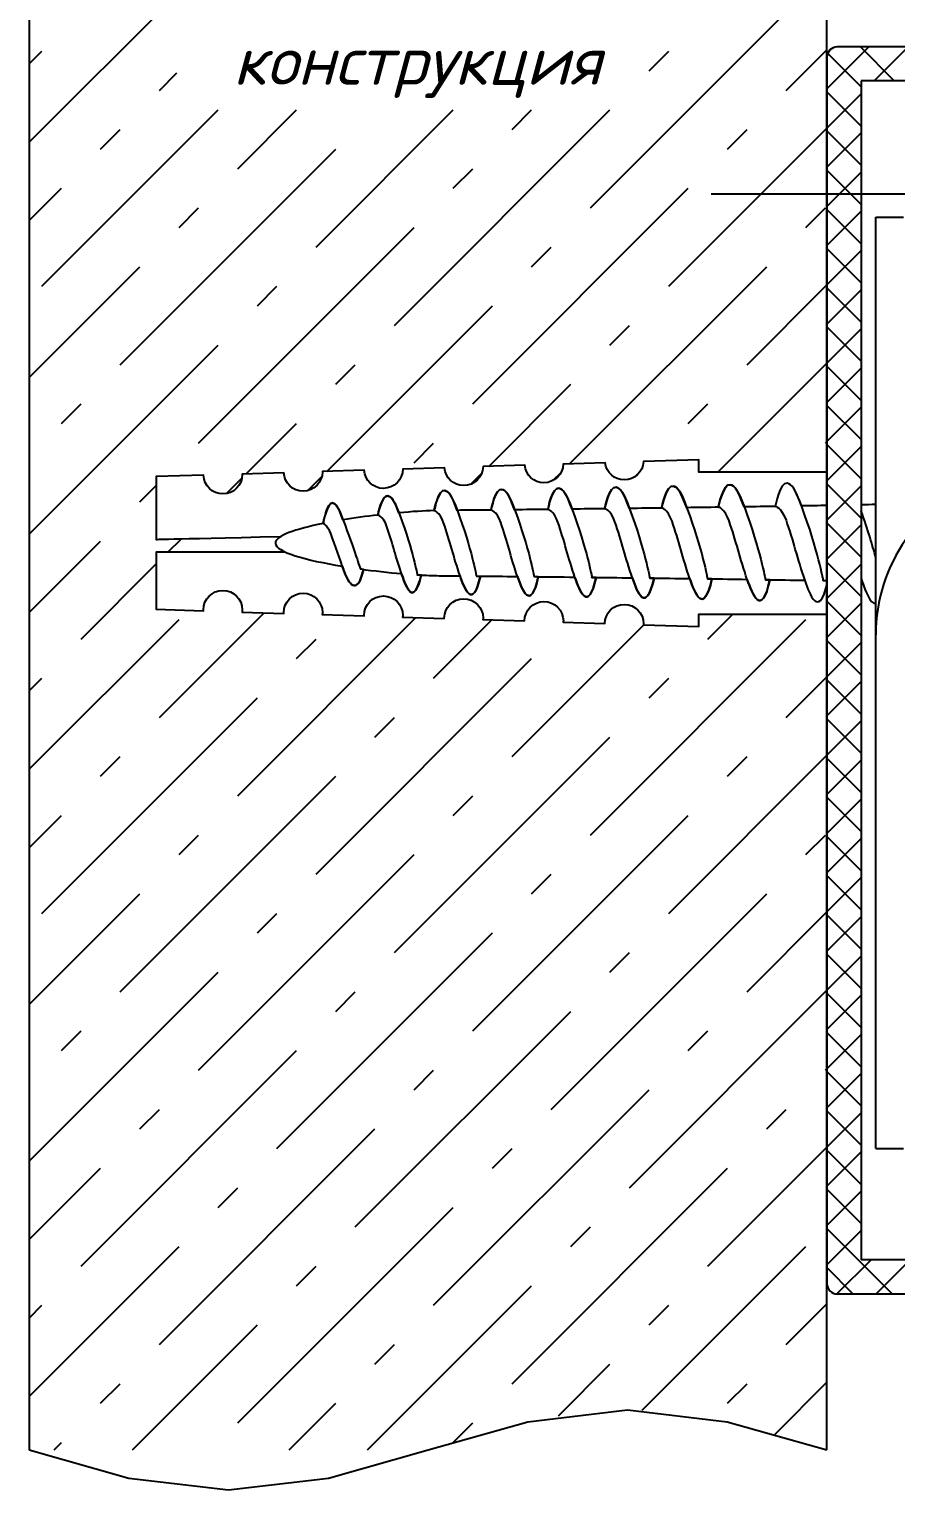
# Model space of a CAD drawing. Extents: x -152830 to 1281226, y -304852 to -2349.
# Drawn here: x 1089433 to 1092279, y -88647 to -83851 of the extents above; entities that cross this region are included whole.
import ezdxf
from ezdxf import colors
from ezdxf.entities.mleader import LeaderData, LeaderLine
from ezdxf.math import Vec2, Vec3

# ---------------------------------------------------------------- set-up
doc = ezdxf.new("R2010")
doc.units = 0
doc.header["$LTSCALE"] = 100
doc.styles.add('OlympDesign', font='isocpeui.ttf', dxfattribs={"height": 250})

# ---------------------------------------------------------------- blocks, each defined once
blk = doc.blocks.new('_Dot')
at = {"color": 0, "linetype": 'ByBlock', "lineweight": -2}
blk.add_line((-0.5, 0), (-1, 0), dxfattribs=at)
at = {"color": 0, "linetype": 'ByBlock', "const_width": 0.5}
blk.add_lwpolyline([(-0.25, 0, 1), (0.25, 0, 1)], format="xyb", close=True, dxfattribs=at)

msp = doc.modelspace()

# ---------------------------------------------------------------- linework, layer by layer
for p, q in [((1089432.608661, -83344.957537), (1089432.608661, -88515.570407)), ((1092052.906713, -88515.570407), (1092052.906713, -83344.957537)), ((1089432.608661, -84221.737156), (1089924.682491, -83729.663326)), ((1091275.96355, -84437.477214), (1091983.777438, -83729.663326)), ((1089432.608661, -83964.350287), (1089474.255471, -83922.703477)), ((1091469.003701, -83987.050194), (1091533.350418, -83922.703477)), ((1091919.430721, -84051.396912), (1092052.906713, -83917.920919)), ((1092052.906713, -84046.614353), (1092190.700739, -83908.820328)), ((1093788.247882, -83908.820328), (1092087.031713, -83908.820328)), ((1092274.193271, -84020.07916), (1092162.93444, -83908.820328)), ((1092208.135341, -84020.07916), (1092319.394173, -83908.820328)), ((1092052.906713, -83942.945328), (1092052.906713, -87969.580645)), ((1092165.611365, -84040.190687), (1092055.446766, -83930.026089)), ((1089860.335774, -84051.396912), (1089917.674751, -83994.057935)), ((1092165.611365, -84020.07916), (1092165.611365, -87891.000989)), ((1093726.118404, -84020.07916), (1092165.611365, -84020.07916)), ((1092165.611365, -84168.884121), (1092052.906713, -84056.17947)), ((1092052.906713, -84175.307787), (1092165.611365, -84062.603136)), ((1089474.255471, -84694.864082), (1090053.375925, -84115.743629)), ((1090117.722642, -84308.78378), (1090310.762794, -84115.743629)), ((1090375.109511, -84566.170648), (1090825.53653, -84115.743629)), ((1090632.496379, -84823.557517), (1091340.310267, -84115.743629)), ((1091018.576682, -84180.090346), (1091082.923399, -84115.743629)), ((1089667.295623, -84244.437063), (1089731.64234, -84180.090346)), ((1091533.350418, -84694.864082), (1092052.906713, -84175.307787)), ((1091726.390569, -84244.437063), (1091790.737287, -84180.090346)), ((1092165.611365, -84297.577556), (1092052.906713, -84184.872904)), ((1092052.906713, -84304.001221), (1092165.611365, -84191.29657)), ((1089731.64234, -84952.250951), (1090439.456228, -84244.437063)), ((1090825.53653, -84373.130497), (1090889.883247, -84308.78378)), ((1092165.611365, -84426.27099), (1092052.906713, -84313.566338)), ((1092052.906713, -84432.694656), (1092165.611365, -84319.990004)), ((1089432.608661, -84479.124024), (1089538.602188, -84373.130497)), ((1090889.883247, -85080.944385), (1091597.697135, -84373.130497)), ((1089924.682491, -84501.823931), (1089989.029208, -84437.477214)), ((1091983.777438, -84501.823931), (1092048.124155, -84437.477214)), ((1092165.611365, -84554.964424), (1092052.906713, -84442.259772)), ((1092052.906713, -84561.38809), (1092165.611365, -84448.683438)), ((1089989.029208, -85209.637819), (1090696.843096, -84501.823931)), ((1092213.129892, -84468.208889), (1092304.129892, -84468.208889)), ((1092213.129892, -87526.078476), (1092213.129892, -84468.208889)), ((1091082.923399, -84630.517365), (1091147.270116, -84566.170648)), ((1092165.611365, -84683.657858), (1092052.906713, -84570.953207)), ((1092052.906713, -84690.081524), (1092165.611365, -84577.376873)), ((1089432.608661, -84993.897761), (1089795.989057, -84630.517365)), ((1091207.525124, -85278.076245), (1091855.084004, -84630.517365)), ((1090182.069359, -84759.2108), (1090246.416076, -84694.864082)), ((1091790.737287, -84952.250951), (1092052.906713, -84690.081524)), ((1092165.611365, -84812.351292), (1092052.906713, -84699.646641)), ((1092052.906713, -84818.774958), (1092165.611365, -84706.070307)), ((1090410.799034, -85302.64173), (1090954.229964, -84759.2108)), ((1091340.310267, -84887.904234), (1091404.656984, -84823.557517)), ((1092165.611365, -84941.044726), (1092052.906713, -84828.340075)), ((1092052.906713, -84947.468392), (1092165.611365, -84834.763741)), ((1089432.608661, -85508.671498), (1090053.375925, -84887.904234)), ((1090439.456228, -85016.597668), (1090503.802945, -84952.250951)), ((1091694.71822, -85305.656886), (1092052.906713, -84947.468392)), ((1092165.611365, -85069.738161), (1092052.906713, -84957.033509)), ((1092052.906713, -85076.161827), (1092165.611365, -84963.457175)), ((1090941.947715, -85286.266785), (1091211.616833, -85016.597668)), ((1089538.602188, -85145.291102), (1089602.948906, -85080.944385)), ((1091597.697136, -85145.291102), (1091662.043853, -85080.944385)), ((1092165.611365, -85198.431595), (1092052.906713, -85085.726943)), ((1092052.906713, -85204.855261), (1092165.611365, -85092.150609)), ((1090145.229044, -85310.824851), (1090310.762794, -85145.291102)), ((1090696.843096, -85273.984536), (1090761.189813, -85209.637819)), ((1092048.124155, -85209.637819), (1092052.906713, -85204.855261)), ((1092165.611365, -85327.125029), (1092052.906713, -85214.420378)), ((1092052.906713, -85333.548695), (1092165.611365, -85220.844043)), ((1090883.757557, -85344.456943), (1090918.635338, -85309.579162)), ((1091152.922881, -85332.678488), (1091179.642148, -85305.959221)), ((1091424.381103, -85318.607134), (1091438.383133, -85304.605105)), ((1089795.989057, -85402.67797), (1089850.185738, -85348.481289)), ((1090080.305289, -85375.748607), (1090131.354044, -85324.699851)), ((1090347.713386, -85365.727378), (1090394.242268, -85319.198495)), ((1092165.611365, -85455.818463), (1092052.906713, -85343.113812)), ((1092052.906713, -85462.242129), (1092165.611365, -85349.537478)), ((1092165.611365, -85584.511897), (1092052.906713, -85471.807246)), ((1092052.906713, -85590.935563), (1092165.611365, -85478.230912)), ((1089432.608661, -85766.058366), (1089667.295623, -85531.371405)), ((1089888.351678, -85567.702218), (1089931.414548, -85524.639348)), ((1089602.948906, -85853.10499), (1089850.185738, -85605.868157)), ((1092165.611365, -85713.205332), (1092052.906713, -85600.50068)), ((1092052.906713, -85719.628997), (1092165.611365, -85606.924346)), ((1092165.611365, -85841.898766), (1092052.906713, -85729.194114)), ((1092052.906713, -85848.322432), (1092165.611365, -85735.61778)), ((1089432.608661, -86280.832103), (1089924.682491, -85788.758273)), ((1089860.335774, -86110.491858), (1090204.132756, -85766.694876)), ((1090117.722642, -86367.878727), (1090703.094063, -85782.507306)), ((1090761.189813, -85981.798424), (1090952.570947, -85790.41729)), ((1091275.96355, -86496.572161), (1091983.777438, -85788.758273)), ((1091662.043852, -85853.10499), (1091743.869981, -85771.278861)), ((1091018.576682, -86239.185293), (1091451.541866, -85806.220108)), ((1090310.762794, -85917.451707), (1090375.109511, -85853.10499)), ((1092165.611365, -85970.5922), (1092052.906713, -85857.887548)), ((1092052.906713, -85977.015866), (1092165.611365, -85864.311214)), ((1090375.109511, -86625.265595), (1091082.923399, -85917.451707)), ((1089432.608661, -86023.445234), (1089474.255471, -85981.798424)), ((1091469.003701, -86046.145141), (1091533.350418, -85981.798424)), ((1091919.430721, -86110.491858), (1092052.906713, -85977.015866)), ((1092165.611365, -86099.285634), (1092052.906713, -85986.580983)), ((1092052.906713, -86105.7093), (1092165.611365, -85993.004648)), ((1089474.255471, -86753.959029), (1090182.069359, -86046.145141)), ((1090568.149662, -86174.838575), (1090632.496379, -86110.491858)), ((1092165.611365, -86227.979068), (1092052.906713, -86115.274417)), ((1092052.906713, -86234.402734), (1092165.611365, -86121.698083)), ((1090632.496379, -86882.652463), (1091340.310267, -86174.838575)), ((1089667.295623, -86303.53201), (1089731.64234, -86239.185293)), ((1091533.350418, -86753.959029), (1092052.906713, -86234.402734)), ((1091726.390569, -86303.53201), (1091790.737287, -86239.185293)), ((1092165.611365, -86356.672502), (1092052.906713, -86243.967851)), ((1092052.906713, -86363.096168), (1092165.611365, -86250.391517)), ((1089731.64234, -87011.345898), (1090439.456228, -86303.53201)), ((1090825.53653, -86432.225444), (1090889.883247, -86367.878727)), ((1092165.611365, -86485.365937), (1092052.906713, -86372.661285)), ((1092052.906713, -86491.789602), (1092165.611365, -86379.084951)), ((1089432.608661, -86538.218971), (1089538.602188, -86432.225444)), ((1090889.883247, -87140.039332), (1091597.697135, -86432.225444)), ((1089924.682491, -86560.918878), (1089989.029208, -86496.572161)), ((1091983.777438, -86560.918878), (1092048.124155, -86496.572161)), ((1092165.611365, -86614.059371), (1092052.906713, -86501.354719)), ((1092052.906713, -86620.483037), (1092165.611365, -86507.778385)), ((1089989.029208, -87268.732766), (1090696.843096, -86560.918878)), ((1091082.923398, -86689.612312), (1091147.270116, -86625.265595)), ((1092165.611365, -86742.752805), (1092052.906713, -86630.048153)), ((1092052.906713, -86749.176471), (1092165.611365, -86636.471819)), ((1089432.608661, -87052.992708), (1089795.989057, -86689.612312)), ((1091147.270116, -87397.4262), (1091855.084004, -86689.612312)), ((1090182.069359, -86818.305746), (1090246.416076, -86753.959029)), ((1091790.737287, -87011.345898), (1092052.906713, -86749.176471)), ((1092165.611365, -86871.446239), (1092052.906713, -86758.741588)), ((1092052.906713, -86877.869905), (1092165.611365, -86765.165254)), ((1090246.416076, -87526.119634), (1090954.229964, -86818.305746)), ((1091340.310267, -86946.99918), (1091404.656984, -86882.652463)), ((1092165.611365, -87000.139673), (1092052.906713, -86887.435022)), ((1092052.906713, -87006.563339), (1092165.611365, -86893.858688)), ((1089432.608661, -87567.766444), (1090053.375925, -86946.99918)), ((1090439.456228, -87075.692615), (1090503.802945, -87011.345898)), ((1091404.656984, -87654.813068), (1092052.906713, -87006.563339)), ((1092165.611365, -87128.833107), (1092052.906713, -87016.128456)), ((1092052.906713, -87135.256773), (1092165.611365, -87022.552122)), ((1090503.802945, -87783.506503), (1091211.616833, -87075.692615)), ((1089538.602188, -87204.386049), (1089602.948906, -87140.039332)), ((1091597.697135, -87204.386049), (1091662.043852, -87140.039332)), ((1092165.611365, -87257.526542), (1092052.906713, -87144.82189)), ((1092052.906713, -87263.950208), (1092165.611365, -87151.245556)), ((1089602.948906, -87912.199937), (1090310.762794, -87204.386049)), ((1090696.843096, -87333.079483), (1090761.189813, -87268.732766)), ((1092048.124155, -87268.732766), (1092052.906713, -87263.950208)), ((1092165.611365, -87386.219976), (1092052.906713, -87273.515324)), ((1092052.906713, -87392.643642), (1092165.611365, -87279.93899)), ((1090761.189813, -88040.893371), (1091469.003701, -87333.079483)), ((1089795.989057, -87461.772917), (1089860.335774, -87397.4262)), ((1091855.084004, -87461.772917), (1091919.430721, -87397.4262)), ((1092165.611365, -87514.91341), (1092052.906713, -87402.208759)), ((1092052.906713, -87521.337076), (1092165.611365, -87408.632424)), ((1089860.335774, -88169.586805), (1090568.149662, -87461.772917)), ((1091662.043852, -87912.199937), (1092052.906713, -87521.337076)), ((1090954.229964, -87590.466351), (1091018.576682, -87526.119634)), ((1092165.611365, -87643.606844), (1092052.906713, -87530.902193)), ((1092052.906713, -87650.03051), (1092165.611365, -87537.325859)), ((1092213.129892, -87526.078476), (1092304.129892, -87526.078476)), ((1089432.608661, -87825.153313), (1089667.295623, -87590.466351)), ((1091018.576682, -88298.280239), (1091726.390569, -87590.466351)), ((1090053.375925, -87719.159786), (1090117.722642, -87654.813068)), ((1092165.611365, -87772.300278), (1092052.906713, -87659.595627)), ((1092052.906713, -87778.723944), (1092165.611365, -87666.019293)), ((1090117.722642, -88426.973674), (1090825.53653, -87719.159786)), ((1091211.616833, -87847.85322), (1091275.96355, -87783.506503)), ((1092268.323297, -88003.705645), (1092052.906713, -87788.289061)), ((1092052.906713, -87907.417378), (1092165.611365, -87794.712727)), ((1089432.608661, -88339.927049), (1089924.682491, -87847.85322)), ((1091446.195143, -88385.435515), (1091983.777438, -87847.85322)), ((1092085.353187, -88003.664339), (1092198.016537, -87891.000989)), ((1093726.118404, -87891.000989), (1092165.611365, -87891.000989)), ((1092214.005315, -88003.705645), (1092326.709971, -87891.000989)), ((1090310.762794, -87976.546654), (1090375.109511, -87912.199937)), ((1092139.629863, -88003.705645), (1092052.906713, -87916.982495)), ((1090543.899645, -88515.570407), (1091082.923399, -87976.546654)), ((1093788.247882, -88003.705645), (1092087.031713, -88003.705645)), ((1089432.608661, -88082.540181), (1089474.255471, -88040.893371)), ((1091469.003701, -88105.240088), (1091533.350418, -88040.893371)), ((1091919.430721, -88169.586805), (1092052.906713, -88036.110813)), ((1089771.73904, -88515.570407), (1090182.069359, -88105.240088)), ((1090568.149662, -88233.933522), (1090632.496379, -88169.586805)), ((1091170.738681, -88403.505108), (1091340.310267, -88233.933522)), ((1089667.295623, -88362.626956), (1089731.64234, -88298.280239)), ((1091726.390569, -88362.626956), (1091790.737287, -88298.280239)), ((1091882.803848, -88463.600546), (1092052.906713, -88293.497681)), ((1090286.512777, -88515.570407), (1090439.456228, -88362.626956)), ((1091070.294944, -88422.928881), (1091397.8322, -88384.555505)), ((1091397.8322, -88384.555505), (1091725.369457, -88422.928881)), ((1090742.757687, -88515.570407), (1091070.294944, -88422.928881)), ((1090825.53653, -88491.320391), (1090889.883247, -88426.973674)), ((1091725.369457, -88422.928881), (1092052.906713, -88515.570407)), ((1089432.608661, -88515.570407), (1089760.145918, -88608.211933)), ((1089514.352172, -88515.570407), (1089538.602188, -88491.320391)), ((1090415.220431, -88608.211933), (1090742.757687, -88515.570407)), ((1089760.145918, -88608.211933), (1090087.683174, -88646.58531)), ((1090087.683174, -88646.58531), (1090415.220431, -88608.211933))]:
    msp.add_line(p, q)
at = {"const_width": 0.0637}
msp.add_lwpolyline([(1091344.12933, -84097.168931), (1090070.131879, -84097.168931), (1090070.131879, -83587.5704), (1091344.12933, -83587.5704)], close=True, dxfattribs=at)
for centre, radius, start, end in [((1092087.031713, -83942.945328), 34.125, 90, 180), ((1092759.129892, -85839.808664), 546, 39.755491103, 180), ((1092087.031713, -87969.580645), 34.125, 180, 270)]:
    msp.add_arc(centre, radius, start, end)
for points, knots in [([(1090273.85508, -85567.396039), (1089878.115417, -85567.623652), (1089850.185738, -85567.409286), (1089850.185738, -85567.409286), (1089850.185738, -85755.482399), (1089850.185738, -85755.482399), (1090005.427188, -85760.396399), (1090005.427188, -85760.396399), (1090005.365763, -85759.229324), (1090005.079113, -85758.113436), (1090005.079113, -85756.925886), (1090005.079113, -85721.770311), (1090033.580313, -85693.269111), (1090068.735888, -85693.269111), (1090103.901701, -85693.269111), (1090132.402901, -85721.770311), (1090132.402901, -85756.925886), (1090132.402901, -85759.485261), (1090131.942213, -85761.921786), (1090131.645326, -85764.399261), (1090131.645326, -85764.399261), (1090269.032576, -85768.750199), (1090269.032576, -85768.750199), (1090268.991626, -85767.869774), (1090268.766401, -85767.040536), (1090268.766401, -85766.149874), (1090268.766401, -85730.994299), (1090297.277838, -85702.482861), (1090367.588988, -85702.482861), (1090396.090188, -85730.994299), (1090396.090188, -85766.149874), (1090396.090188, -85768.412361), (1090395.660213, -85770.551999), (1090395.424751, -85772.763299), (1090395.424751, -85772.763299), (1090532.637963, -85777.103999), (1090532.637963, -85777.103999), (1090532.617488, -85776.520461), (1090532.463926, -85775.967636), (1090532.463926, -85775.373861), (1090532.463926, -85740.208049), (1090560.965126, -85711.706849), (1090596.130938, -85711.706849), (1090631.286513, -85711.706849), (1090659.787713, -85740.208049), (1090659.787713, -85775.373861), (1090659.787713, -85777.339461), (1090659.388451, -85779.192449), (1090659.204176, -85781.117099), (1090659.204176, -85781.117099), (1090796.243351, -85785.457799), (1090796.243351, -85785.457799), (1090796.243351, -85785.160911), (1090796.151213, -85784.894736), (1090796.151213, -85784.597849), (1090796.151213, -85749.432036), (1090824.662651, -85720.930836), (1090894.973801, -85720.930836), (1090923.475001, -85749.432036), (1090923.475001, -85784.597849), (1090923.475001, -85786.266561), (1090923.116688, -85787.832899), (1090922.983601, -85789.481136), (1090922.983601, -85789.481136), (1091059.848738, -85793.811599), (1091059.848738, -85793.811599), (1091059.848738, -85758.656024), (1091088.360176, -85730.154824), (1091158.671326, -85730.154824), (1091187.172526, -85758.656024), (1091187.172526, -85793.821836), (1091187.172526, -85795.193661), (1091186.855163, -85796.473349), (1091186.773263, -85797.834936), (1091186.773263, -85797.834936), (1091323.628163, -85802.165399), (1091323.628163, -85802.165399), (1091324.109326, -85767.419324), (1091352.344351, -85739.378811), (1091387.203038, -85739.378811), (1091422.368851, -85739.378811), (1091450.870051, -85767.880011), (1091450.870051, -85803.035586), (1091450.870051, -85804.120761), (1091450.603876, -85805.124036), (1091450.552688, -85806.188736), (1091450.552688, -85806.188736), (1091631.961188, -85811.942211), (1091631.961188, -85811.942211), (1091631.961188, -85771.278861), (1091631.961188, -85771.278861), (1092052.906713, -85771.278861), (1092052.906713, -85771.278861), (1092052.906713, -85305.656886), (1092052.906713, -85305.656886), (1091631.961188, -85305.656886), (1091631.961188, -85305.656886), (1091631.961188, -85264.993536), (1091631.961188, -85264.993536), (1091450.511738, -85270.583211), (1091450.511738, -85270.583211), (1091448.628038, -85304.049599), (1091421.140351, -85330.677336), (1091387.203038, -85330.677336), (1091354.606838, -85330.677336), (1091328.030288, -85306.076624), (1091324.293601, -85274.473461), (1091324.293601, -85274.473461), (1091186.926826, -85278.711786), (1091186.926826, -85278.711786), (1091185.595951, -85312.700286), (1091157.821613, -85339.901324), (1091123.515751, -85339.901324), (1091090.540763, -85339.901324), (1091063.728751, -85314.727311), (1091060.493701, -85282.612274), (1091060.493701, -85282.612274), (1090923.341913, -85286.840361), (1090923.341913, -85286.840361), (1090922.594576, -85321.340736), (1090894.502876, -85349.125311), (1090859.818226, -85349.125311), (1090826.464451, -85349.125311), (1090799.416976, -85323.388236), (1090796.693801, -85290.740849), (1090796.693801, -85290.740849), (1090659.757001, -85294.958699), (1090659.757001, -85294.958699), (1090659.603438, -85329.991424), (1090631.184138, -85358.349299), (1090596.130938, -85358.349299), (1090562.398376, -85358.349299), (1090535.084726, -85332.049161), (1090532.883663, -85298.879661), (1090532.883663, -85298.879661), (1090396.008288, -85303.097511), (1090396.008288, -85303.097511), (1090396.018526, -85303.373924), (1090396.090188, -85303.629861), (1090396.090188, -85303.906274), (1090396.090188, -85339.072086), (1090367.588988, -85367.573286), (1090332.433413, -85367.573286), (1090298.332301, -85367.573286), (1090270.732001, -85340.689611), (1090269.083763, -85307.008236), (1090269.083763, -85307.008236), (1090132.208388, -85311.226086), (1090132.208388, -85311.226086), (1090132.228863, -85311.871049), (1090132.402901, -85312.475061), (1090132.402901, -85313.130261), (1090132.402901, -85348.285836), (1090103.901701, -85376.797274), (1090068.735888, -85376.797274), (1090034.266226, -85376.797274), (1090006.369038, -85349.350536), (1090005.283863, -85315.136811), (1090005.283863, -85315.136811), (1089850.185738, -85319.917724), (1089850.185738, -85319.917724), (1089850.185738, -85525.885986), (1089850.185738, -85525.885986), (1089868.652499, -85525.602572), (1090259.953401, -85515.944303)], [0.48182789373, 0.48182789373, 0.48182789373, 0.48182789373, 0.48387096774, 0.48387096774, 0.5, 0.5, 0.51612903226, 0.51612903226, 0.51612903226, 0.53225806452, 0.53225806452, 0.53225806452, 0.54838709677, 0.54838709677, 0.54838709677, 0.56451612903, 0.56451612903, 0.56451612903, 0.58064516129, 0.58064516129, 0.58064516129, 0.59677419355, 0.59677419355, 0.59677419355, 0.61290322581, 0.61290322581, 0.61290322581, 0.62903225806, 0.62903225806, 0.64516129032, 0.64516129032, 0.64516129032, 0.66129032258, 0.66129032258, 0.66129032258, 0.67741935484, 0.67741935484, 0.67741935484, 0.6935483871, 0.6935483871, 0.6935483871, 0.70967741935, 0.70967741935, 0.70967741935, 0.72580645161, 0.72580645161, 0.72580645161, 0.74193548387, 0.74193548387, 0.74193548387, 0.75806451613, 0.75806451613, 0.75806451613, 0.77419354839, 0.77419354839, 0.77419354839, 0.79032258065, 0.79032258065, 0.8064516129, 0.8064516129, 0.8064516129, 0.82258064516, 0.82258064516, 0.82258064516, 0.83870967742, 0.83870967742, 0.83870967742, 0.85483870968, 0.85483870968, 0.87096774194, 0.87096774194, 0.87096774194, 0.88709677419, 0.88709677419, 0.88709677419, 0.90322580645, 0.90322580645, 0.90322580645, 0.91935483871, 0.91935483871, 0.91935483871, 0.93548387097, 0.93548387097, 0.93548387097, 0.95161290323, 0.95161290323, 0.95161290323, 0.96774193548, 0.96774193548, 1, 1, 1.01612903226, 1.01612903226, 1.03225806452, 1.03225806452, 1.04838709677, 1.04838709677, 1.06451612903, 1.06451612903, 1.08064516129, 1.08064516129, 1.08064516129, 1.09677419355, 1.09677419355, 1.09677419355, 1.11290322581, 1.11290322581, 1.11290322581, 1.12903225806, 1.12903225806, 1.12903225806, 1.14516129032, 1.14516129032, 1.14516129032, 1.16129032258, 1.16129032258, 1.16129032258, 1.17741935484, 1.17741935484, 1.17741935484, 1.1935483871, 1.1935483871, 1.1935483871, 1.20967741935, 1.20967741935, 1.20967741935, 1.22580645161, 1.22580645161, 1.22580645161, 1.24193548387, 1.24193548387, 1.24193548387, 1.25806451613, 1.25806451613, 1.25806451613, 1.27419354839, 1.27419354839, 1.27419354839, 1.29032258065, 1.29032258065, 1.29032258065, 1.3064516129, 1.3064516129, 1.3064516129, 1.32258064516, 1.32258064516, 1.32258064516, 1.33870967742, 1.33870967742, 1.33870967742, 1.35483870968, 1.35483870968, 1.35483870968, 1.37096774194, 1.37096774194, 1.37096774194, 1.38709677419, 1.38709677419, 1.38709677419, 1.40322580645, 1.40322580645, 1.41935483871, 1.41935483871, 1.42101627928, 1.42101627928, 1.42101627928, 1.42101627928]), ([(1092052.906712, -85414.766058), (1092025.904173, -85415.257014), (1091998.107672, -85415.74797), (1091969.682142, -85416.238926), (1091947.958167, -85358.304914), (1091938.723942, -85345.395426), (1091922.497505, -85341.402801), (1091898.961492, -85335.639089), (1091882.888617, -85416.965789), (1091882.888617, -85416.965789), (1091883.82023, -85417.078401), (1091885.366092, -85417.610751), (1091851.193317, -85418.153339), (1091816.385817, -85418.695926), (1091781.19953, -85419.218039), (1091760.02838, -85362.686564), (1091751.009142, -85350.104676), (1091735.181967, -85346.214426), (1091712.219255, -85340.583801), (1091696.55588, -85419.914189), (1091696.55588, -85419.914189), (1091697.303217, -85419.985851), (1091698.60338, -85420.415826), (1091663.365905, -85420.907226), (1091627.974867, -85421.388389), (1091592.645255, -85421.869551), (1091572.057642, -85366.965839), (1091563.253392, -85354.670601), (1091547.835717, -85350.882726), (1091525.436067, -85345.395426), (1091510.161717, -85422.770451), (1091510.161717, -85422.770451), (1091510.47908, -85422.801164), (1091511.072855, -85422.944489), (1091475.067567, -85423.405176), (1091439.369405, -85423.855626), (1091404.224067, -85424.285601), (1091383.994767, -85370.344214), (1091375.374792, -85358.294676), (1091360.243767, -85354.578464), (1091338.304805, -85349.193539), (1091323.327342, -85425.022701), (1091323.327342, -85425.022701), (1091323.736842, -85425.073889), (1091324.412517, -85425.247926), (1091287.168492, -85425.698376), (1091250.825367, -85426.118114), (1091215.76193, -85426.517376), (1091195.921655, -85373.650926), (1091187.475717, -85361.826614), (1091172.651817, -85358.192301), (1091151.132592, -85352.919989), (1091136.462255, -85427.223764), (1091136.462255, -85427.223764), (1091136.76938, -85427.264714), (1091137.34268, -85427.397801), (1091098.286617, -85427.838014), (1091061.38043, -85428.237276), (1091027.22813, -85428.595589), (1091007.838305, -85376.865501), (1090999.54593, -85365.297126), (1090985.029155, -85361.734476), (1090963.950142, -85356.574776), (1090949.566455, -85429.404351), (1090949.566455, -85429.404351), (1090949.62788, -85429.414589), (1090949.648355, -85429.414589), (1090904.071005, -85429.885514), (1090866.345817, -85430.264301), (1090838.65338, -85430.530476), (1090819.73448, -85380.110789), (1090811.616142, -85368.798351), (1090797.41673, -85365.317601), (1090777.43313, -85360.413839), (1090763.59203, -85427.049726), (1090762.721842, -85431.369951), (1090730.156355, -85432.229901), (1090690.312005, -85434.738089), (1090647.29403, -85438.648814), (1090631.067592, -85396.286039), (1090623.481605, -85386.406851), (1090610.664255, -85383.263939), (1090591.571317, -85378.585401), (1090578.41613, -85442.835951), (1090577.80188, -85445.866251), (1090539.67743, -85450.319564), (1090500.826117, -85455.653301), (1090463.704942, -85461.703664), (1090463.541142, -85461.253214), (1090463.377342, -85460.813001), (1090463.203305, -85460.362551), (1090447.468267, -85418.327376), (1090440.885555, -85409.031726), (1090429.265992, -85406.195939), (1090413.34668, -85402.295451), (1090399.044892, -85467.436664), (1090397.714017, -85473.691776), (1090308.258742, -85491.801914), (1090241.203117, -85514.232276), (1090241.203117, -85538.075414), (1090241.203117, -85567.354664), (1090342.073205, -85594.473801), (1090461.442455, -85614.088851), (1090463.612805, -85620.374676), (1090465.865055, -85626.844776), (1090468.21968, -85633.642476), (1090480.084942, -85667.897151), (1090509.937492, -85716.637889), (1090530.535342, -85624.592526), (1090530.535342, -85624.592526), (1090520.543542, -85623.067139), (1090520.543542, -85623.067139), (1090520.533305, -85623.026189), (1090520.533305, -85623.015951), (1090566.161842, -85629.322251), (1090612.48653, -85634.492189), (1090655.350942, -85638.249351), (1090655.801392, -85639.559751), (1090656.231367, -85640.849676), (1090656.692055, -85642.170314), (1090670.533155, -85682.137514), (1090695.81978, -85749.766439), (1090719.847192, -85642.958601), (1090744.79598, -85644.371376), (1090767.308242, -85645.128951), (1090786.175955, -85645.128951), (1090786.175955, -85645.128951), (1090808.51418, -85645.343939), (1090847.94903, -85645.732964), (1090847.979742, -85645.825101), (1090848.010455, -85645.896764), (1090848.041167, -85645.978664), (1090862.670555, -85688.249301), (1090889.441617, -85759.829901), (1090914.840855, -85646.398401), (1090949.79168, -85646.756714), (1090990.792867, -85647.176451), (1091036.503305, -85647.667851), (1091036.574967, -85647.872601), (1091036.636392, -85648.077351), (1091036.708055, -85648.282101), (1091051.654805, -85691.443401), (1091078.98893, -85764.580101), (1091104.95123, -85648.558514), (1091104.95123, -85648.558514), (1091091.335355, -85648.292339), (1091091.335355, -85648.292339), (1091091.335355, -85648.261626), (1091091.335355, -85648.261626), (1091133.176017, -85648.712076), (1091178.016267, -85649.213714), (1091225.108767, -85649.766539), (1091225.190667, -85650.022476), (1091225.272567, -85650.288651), (1091225.364705, -85650.544589), (1091240.61858, -85694.596551), (1091268.50553, -85769.217689), (1091295.00018, -85650.851714), (1091295.00018, -85650.851714), (1091281.11813, -85650.565064), (1091281.11813, -85650.565064), (1091281.097655, -85650.472926), (1091281.087417, -85650.401264), (1091324.043967, -85650.913139), (1091368.454242, -85651.445489), (1091413.744942, -85651.998314), (1091413.857555, -85652.305439), (1091413.939455, -85652.581851), (1091414.04183, -85652.878739), (1091429.60283, -85697.811126), (1091458.06308, -85773.947414), (1091485.09008, -85653.175626), (1091485.09008, -85653.175626), (1091470.92138, -85652.899214), (1091470.92138, -85652.899214), (1091470.900905, -85652.796839), (1091470.890667, -85652.725176), (1091514.32838, -85653.267764), (1091558.34963, -85653.841064), (1091602.45278, -85654.434839), (1091602.544917, -85654.711251), (1091602.61658, -85654.967189), (1091602.718955, -85655.233364), (1091618.58708, -85701.097364), (1091647.630867, -85778.769276), (1091675.210692, -85655.540489), (1091675.210692, -85655.540489), (1091660.755342, -85655.264076), (1091660.755342, -85655.264076), (1091660.745105, -85655.233364), (1091660.745105, -85655.223126), (1091704.469467, -85655.827139), (1091748.060742, -85656.461864), (1091791.058242, -85657.106826), (1091791.19133, -85657.485614), (1091791.31418, -85657.864401), (1091791.447267, -85658.243189), (1091807.714655, -85705.253789), (1091837.495542, -85784.881064), (1091865.76128, -85658.550314), (1091865.76128, -85658.550314), (1091850.93738, -85658.273901), (1091850.93738, -85658.273901), (1091850.916905, -85658.161289), (1091850.89643, -85658.007726), (1091894.91768, -85658.693639), (1091938.048267, -85659.400026), (1091979.76608, -85660.106414), (1091979.919642, -85660.526151), (1091980.032255, -85660.925414), (1091980.185817, -85661.334914), (1091996.197288, -85707.590275), (1092024.976798, -85784.713524), (1092052.906713, -85676.145353)], [0.13384127831, 0.13384127831, 0.13384127831, 0.13384127831, 0.14150943396, 0.14150943396, 0.14150943396, 0.15094339623, 0.15094339623, 0.15094339623, 0.16037735849, 0.16037735849, 0.16981132075, 0.16981132075, 0.16981132075, 0.17924528302, 0.17924528302, 0.17924528302, 0.18867924528, 0.18867924528, 0.18867924528, 0.19811320755, 0.19811320755, 0.20754716981, 0.20754716981, 0.20754716981, 0.21698113208, 0.21698113208, 0.21698113208, 0.22641509434, 0.22641509434, 0.22641509434, 0.2358490566, 0.2358490566, 0.24528301887, 0.24528301887, 0.24528301887, 0.25471698113, 0.25471698113, 0.25471698113, 0.2641509434, 0.2641509434, 0.2641509434, 0.27358490566, 0.27358490566, 0.28301886792, 0.28301886792, 0.28301886792, 0.29245283019, 0.29245283019, 0.29245283019, 0.30188679245, 0.30188679245, 0.30188679245, 0.31132075472, 0.31132075472, 0.32075471698, 0.32075471698, 0.32075471698, 0.33018867925, 0.33018867925, 0.33018867925, 0.33962264151, 0.33962264151, 0.33962264151, 0.34905660377, 0.34905660377, 0.35849056604, 0.35849056604, 0.35849056604, 0.3679245283, 0.3679245283, 0.3679245283, 0.37735849057, 0.37735849057, 0.37735849057, 0.38679245283, 0.38679245283, 0.38679245283, 0.39622641509, 0.39622641509, 0.39622641509, 0.40566037736, 0.40566037736, 0.40566037736, 0.41509433962, 0.41509433962, 0.41509433962, 0.42452830189, 0.42452830189, 0.42452830189, 0.43396226415, 0.43396226415, 0.43396226415, 0.44339622642, 0.44339622642, 0.44339622642, 0.45283018868, 0.45283018868, 0.45283018868, 0.46226415094, 0.46226415094, 0.46226415094, 0.47169811321, 0.47169811321, 0.47169811321, 0.48113207547, 0.48113207547, 0.48113207547, 0.49056603774, 0.49056603774, 0.49056603774, 0.5, 0.5, 0.50943396226, 0.50943396226, 0.50943396226, 0.51886792453, 0.51886792453, 0.51886792453, 0.52830188679, 0.52830188679, 0.52830188679, 0.53773584906, 0.53773584906, 0.53773584906, 0.54716981132, 0.54716981132, 0.54716981132, 0.55660377358, 0.55660377358, 0.55660377358, 0.56603773585, 0.56603773585, 0.56603773585, 0.57547169811, 0.57547169811, 0.57547169811, 0.58490566038, 0.58490566038, 0.58490566038, 0.59433962264, 0.59433962264, 0.59433962264, 0.60377358491, 0.60377358491, 0.60377358491, 0.61320754717, 0.61320754717, 0.62264150943, 0.62264150943, 0.62264150943, 0.6320754717, 0.6320754717, 0.6320754717, 0.64150943396, 0.64150943396, 0.64150943396, 0.65094339623, 0.65094339623, 0.65094339623, 0.66037735849, 0.66037735849, 0.66981132075, 0.66981132075, 0.66981132075, 0.67924528302, 0.67924528302, 0.67924528302, 0.68867924528, 0.68867924528, 0.68867924528, 0.69811320755, 0.69811320755, 0.69811320755, 0.70754716981, 0.70754716981, 0.71698113208, 0.71698113208, 0.71698113208, 0.72641509434, 0.72641509434, 0.72641509434, 0.7358490566, 0.7358490566, 0.7358490566, 0.74528301887, 0.74528301887, 0.74528301887, 0.75471698113, 0.75471698113, 0.7641509434, 0.7641509434, 0.7641509434, 0.77358490566, 0.77358490566, 0.77358490566, 0.78301886792, 0.78301886792, 0.78301886792, 0.79245283019, 0.79245283019, 0.79245283019, 0.80188679245, 0.80188679245, 0.81132075472, 0.81132075472, 0.81132075472, 0.82075471698, 0.82075471698, 0.82075471698, 0.83018867925, 0.83018867925, 0.83018867925, 0.83924622149, 0.83924622149, 0.83924622149, 0.83924622149]), ([(1090839.298342, -85432.219664), (1090819.89828, -85380.295064), (1090811.779942, -85368.829064), (1090797.41673, -85365.317601), (1090776.767692, -85360.260276), (1090762.680892, -85431.595176), (1090762.680892, -85431.595176), (1090780.391767, -85433.243414), (1090793.997405, -85471.951401), (1090814.65668, -85530.755601), (1090826.57313, -85584.000839), (1090848.041167, -85645.978664), (1090862.680792, -85688.259539), (1090889.462092, -85759.891326), (1090914.871567, -85646.255076), (1090914.871567, -85646.255076), (1090901.38878, -85646.480301), (1090901.38878, -85646.480301), (1090885.807305, -85556.728139), (1090839.298342, -85432.219664)], [0, 0, 0, 0, 0.125, 0.125, 0.125, 0.25, 0.25, 0.375, 0.375, 0.375, 0.5, 0.5, 0.5, 0.625, 0.625, 0.625, 0.75, 0.75, 1, 1, 1, 1]), ([(1091027.780955, -85430.049314), (1091007.98163, -85377.029301), (1090999.689255, -85365.327839), (1090985.029155, -85361.734476), (1090963.950142, -85356.574776), (1090949.566455, -85429.404351), (1090949.566455, -85429.404351), (1090967.656117, -85431.093539), (1090981.538167, -85470.600051), (1091002.627417, -85530.642989), (1091014.789567, -85584.993876), (1091036.708055, -85648.282101), (1091051.654805, -85691.443401), (1091078.98893, -85764.580101), (1091104.95123, -85648.558514), (1091104.95123, -85648.558514), (1091091.335355, -85648.292339), (1091091.335355, -85648.292339), (1091075.272717, -85557.168351), (1091027.780955, -85430.049314)], [0, 0, 0, 0, 0.125, 0.125, 0.125, 0.25, 0.25, 0.375, 0.375, 0.375, 0.5, 0.5, 0.5, 0.625, 0.625, 0.625, 0.75, 0.75, 1, 1, 1, 1]), ([(1091216.273805, -85427.878964), (1091196.054742, -85373.794251), (1091187.608805, -85361.857326), (1091172.651817, -85358.192301), (1091151.132592, -85352.919989), (1091136.462255, -85427.223764), (1091136.462255, -85427.223764), (1091154.920467, -85428.953901), (1091169.089167, -85469.269176), (1091190.608392, -85530.530376), (1091203.016242, -85585.986914), (1091225.364705, -85650.544589), (1091240.61858, -85694.596551), (1091268.50553, -85769.217689), (1091295.00018, -85650.851714), (1091295.00018, -85650.851714), (1091281.11813, -85650.565064), (1091281.11813, -85650.565064), (1091264.727892, -85557.588089), (1091216.273805, -85427.878964)], [0, 0, 0, 0, 0.125, 0.125, 0.125, 0.25, 0.25, 0.375, 0.375, 0.375, 0.5, 0.5, 0.5, 0.625, 0.625, 0.625, 0.75, 0.75, 1, 1, 1, 1]), ([(1091404.74618, -85425.677901), (1091384.127855, -85370.508014), (1091375.50788, -85358.325389), (1091360.243767, -85354.578464), (1091338.304805, -85349.193539), (1091323.327342, -85425.022701), (1091323.327342, -85425.022701), (1091342.164342, -85426.773314), (1091356.619692, -85467.907589), (1091378.568892, -85530.417764), (1091391.242917, -85587.000426), (1091414.04183, -85652.878739), (1091429.60283, -85697.811126), (1091458.06308, -85773.947414), (1091485.09008, -85653.175626), (1091485.09008, -85653.175626), (1091470.92138, -85652.899214), (1091470.92138, -85652.899214), (1091454.203542, -85558.018064), (1091404.74618, -85425.677901)], [0, 0, 0, 0, 0.125, 0.125, 0.125, 0.25, 0.25, 0.375, 0.375, 0.375, 0.5, 0.5, 0.5, 0.625, 0.625, 0.625, 0.75, 0.75, 1, 1, 1, 1]), ([(1091593.23903, -85423.425651), (1091572.200967, -85367.139876), (1091563.396717, -85354.701314), (1091547.835717, -85350.882726), (1091525.436067, -85345.395426), (1091510.161717, -85422.770451), (1091510.161717, -85422.770451), (1091529.367267, -85424.551776), (1091544.119505, -85466.525526), (1091566.529392, -85530.284676), (1091579.449117, -85588.024176), (1091602.718955, -85655.233364), (1091618.58708, -85701.097364), (1091647.630867, -85778.769276), (1091675.210692, -85655.540489), (1091675.210692, -85655.540489), (1091660.755342, -85655.264076), (1091660.755342, -85655.264076), (1091643.68943, -85558.458276), (1091593.23903, -85423.425651)], [0, 0, 0, 0, 0.125, 0.125, 0.125, 0.25, 0.25, 0.375, 0.375, 0.375, 0.5, 0.5, 0.5, 0.625, 0.625, 0.625, 0.75, 0.75, 1, 1, 1, 1]), ([(1091781.73188, -85420.600101), (1091760.161467, -85362.870839), (1091751.152467, -85350.135389), (1091735.181967, -85346.214426), (1091712.219255, -85340.583801), (1091696.55588, -85419.914189), (1091696.55588, -85419.914189), (1091716.25283, -85421.746701), (1091731.373617, -85464.754439), (1091754.33633, -85530.141351), (1091767.593892, -85589.334576), (1091791.447267, -85658.243189), (1091807.714655, -85705.253789), (1091837.495542, -85784.881064), (1091865.76128, -85658.550314), (1091865.76128, -85658.550314), (1091850.93738, -85658.273901), (1091850.93738, -85658.273901), (1091833.441492, -85559.011101), (1091781.73188, -85420.600101)], [0, 0, 0, 0, 0.125, 0.125, 0.125, 0.25, 0.25, 0.375, 0.375, 0.375, 0.5, 0.5, 0.5, 0.625, 0.625, 0.625, 0.75, 0.75, 1, 1, 1, 1]), ([(1092052.906713, -85661.568544), (1092048.422023, -85661.486949), (1092041.19108, -85661.355389), (1092041.19108, -85661.355389), (1092023.244742, -85559.594639), (1091970.214492, -85417.672176), (1091948.101492, -85358.489189), (1091938.85703, -85345.415901), (1091922.497505, -85341.402801), (1091898.961492, -85335.639089), (1091882.888617, -85416.965789), (1091882.888617, -85416.965789), (1091903.087205, -85418.829014), (1091918.58678, -85462.952639), (1091942.143267, -85529.987789), (1091955.72843, -85590.675689), (1091980.185817, -85661.334914), (1091996.197288, -85707.590275), (1092024.976798, -85784.713524), (1092052.906713, -85676.145353)], [0.66376301197, 0.66376301197, 0.66376301197, 0.66376301197, 0.75, 0.75, 1, 1, 1, 1.125, 1.125, 1.125, 1.25, 1.25, 1.375, 1.375, 1.375, 1.5, 1.5, 1.5, 1.62001243476, 1.62001243476, 1.62001243476, 1.62001243476]), ([(1090463.203305, -85460.362551), (1090447.468267, -85418.327376), (1090440.885555, -85409.031726), (1090429.265992, -85406.195939), (1090412.558392, -85402.100939), (1090397.601405, -85474.213889), (1090397.601405, -85474.213889), (1090411.29918, -85475.790464), (1090422.949455, -85506.891989), (1090438.930192, -85549.490226), (1090450.846642, -85583.448014), (1090468.21968, -85633.642476), (1090480.084942, -85667.897151), (1090509.937492, -85716.637889), (1090530.535342, -85624.592526), (1090530.535342, -85624.592526), (1090520.543542, -85623.067139), (1090520.543542, -85623.067139), (1090500.85683, -85561.201926), (1090463.203305, -85460.362551)], [0, 0, 0, 0, 0.125, 0.125, 0.125, 0.25, 0.25, 0.375, 0.375, 0.375, 0.5, 0.5, 0.5, 0.625, 0.625, 0.625, 0.75, 0.75, 1, 1, 1, 1]), ([(1090650.293617, -85446.582876), (1090631.93778, -85397.442876), (1090624.249417, -85386.591126), (1090610.664255, -85383.263939), (1090591.120867, -85378.472789), (1090577.771167, -85446.019814), (1090577.771167, -85446.019814), (1090594.55043, -85447.565676), (1090607.418967, -85484.205689), (1090626.993067, -85539.877214), (1090636.380855, -85583.499201), (1090656.692055, -85642.170314), (1090670.55363, -85682.198939), (1090695.90168, -85750.012139), (1090719.970042, -85642.426251), (1090719.970042, -85642.426251), (1090707.36768, -85642.190789), (1090707.36768, -85642.190789), (1090694.34558, -85564.457451), (1090650.293617, -85446.582876)], [0, 0, 0, 0, 0.125, 0.125, 0.125, 0.25, 0.25, 0.375, 0.375, 0.375, 0.5, 0.5, 0.5, 0.625, 0.625, 0.625, 0.75, 0.75, 1, 1, 1, 1]), ([(1092052.906713, -85661.568544), (1092048.422023, -85661.486949), (1092041.19108, -85661.355389), (1092041.19108, -85661.355389), (1092041.170605, -85661.242776), (1092041.160367, -85661.191589), (1092045.092197, -85661.262522), (1092049.007805, -85661.333533), (1092052.906713, -85661.404637)], [0.842548151815, 0.842548151815, 0.842548151815, 0.842548151815, 0.849056603774, 0.849056603774, 0.858490566038, 0.858490566038, 0.858490566038, 0.859317974552, 0.859317974552, 0.859317974552, 0.859317974552]), ([(1092165.611365, -85654.860186), (1092166.701093, -85658.093983), (1092167.811597, -85661.347125), (1092168.944842, -85664.621151), (1092179.503175, -85695.121598), (1092195.464081, -85738.69417), (1092213.129892, -85736.409222)], [1.494356873588, 1.494356873588, 1.494356873588, 1.494356873588, 1.5, 1.5, 1.5, 1.577103690983, 1.577103690983, 1.577103690983, 1.577103690983]), ([(1092165.611365, -85663.60523), (1092166.615085, -85663.626489), (1092167.617048, -85663.647767), (1092168.617242, -85663.669064), (1092168.729855, -85663.986426), (1092168.821992, -85664.293551), (1092168.944842, -85664.621151), (1092179.503166, -85695.120164), (1092195.465287, -85738.679657), (1092213.129892, -85736.396889)], [0.867688076418, 0.867688076418, 0.867688076418, 0.867688076418, 0.867924528302, 0.867924528302, 0.867924528302, 0.877358490566, 0.877358490566, 0.877358490566, 0.883184600821, 0.883184600821, 0.883184600821, 0.883184600821])]:
    msp.add_open_spline(points, degree=3, knots=knots)
for points in [[(1092213.129892, -85411.535338), (1092197.789853, -85411.882351), (1092181.933908, -85412.228272), (1092165.611365, -85412.569581)], [(1092213.129892, -85584.986116), (1092202.701008, -85545.476813), (1092187.304248, -85493.337673), (1092165.611364, -85433.341268)], [(1092056.311754, -85661.952067), (1092056.318664, -85661.921277), (1092056.325574, -85661.890474), (1092056.332484, -85661.85966)], [(1092056.311754, -85661.952065), (1092056.318664, -85661.921275), (1092056.325574, -85661.890473), (1092056.332484, -85661.85966)], [(1092056.383526, -85661.631801), (1092056.383525, -85661.631801), (1092056.383525, -85661.631801), (1092056.383524, -85661.631801)]]:
    msp.add_open_spline(points, degree=3)

# ---------------------------------------------------------------- texts
at = {"insert": (1090707.130604, -83842.369665), "char_height": 159.25, "width": 1273.99745168, "attachment_point": 5, "style": 'OlympDesign'}
msp.add_mtext('Несущ.\\Pконструкция', dxfattribs=at)

# ---------------------------------------------------------------- leaders
ml = msp.add_multileader_mtext('Standard')
ml.set_content('Неперфорированный\\Pлоток СПЗ', color=256, style='OlympDesign')
ml.set_leader_properties(color=256, linetype='ByLayer', lineweight=-1)
ml.set_arrow_properties(name='DOT')
ml.build(insert=Vec2(0, 0))
ml.multileader.update_dxf_attribs({"text_left_attachment_type": 6, "text_right_attachment_type": 6, "dogleg_length": 2, "arrow_head_size": 50})
ctx = ml.context
ctx.base_point, ctx.char_height, ctx.arrow_head_size, ctx.landing_gap_size, ctx.plane_origin = Vec3(1095375.544378, -84392.006994), 250, 50, 0, Vec3(1093851.861063, -82566.198954)
ctx.left_attachment, ctx.right_attachment = 6, 6
notes = []
notes.append((ctx, [(0, (1, 1, 0), (1095175.544378, -84392.006994), (1, 0), 200, [(0, [(1094611.85155, -84942.109662)], 0, [])])]))
ctx.mtext.insert, ctx.mtext.width, ctx.mtext.flow_direction = Vec3(1095375.544378, -84092.006994), 3701.56875954, 5
for ctx, leaders in notes:
    for number, flags, end, landing, length, lines in leaders:
        leader = LeaderData()
        leader.index, (leader.has_last_leader_line, leader.has_dogleg_vector, leader.attachment_direction) = number, flags
        leader.last_leader_point, leader.dogleg_vector, leader.dogleg_length = Vec3(end), Vec3(landing), length
        for number, points, colour, breaks in lines:
            line = LeaderLine()
            line.index, line.vertices, line.color, line.breaks = number, Vec3.list(points), colors.encode_raw_color(colour), breaks
            leader.lines.append(line)
        ctx.leaders.append(leader)

doc.saveas('drawing.dxf')
